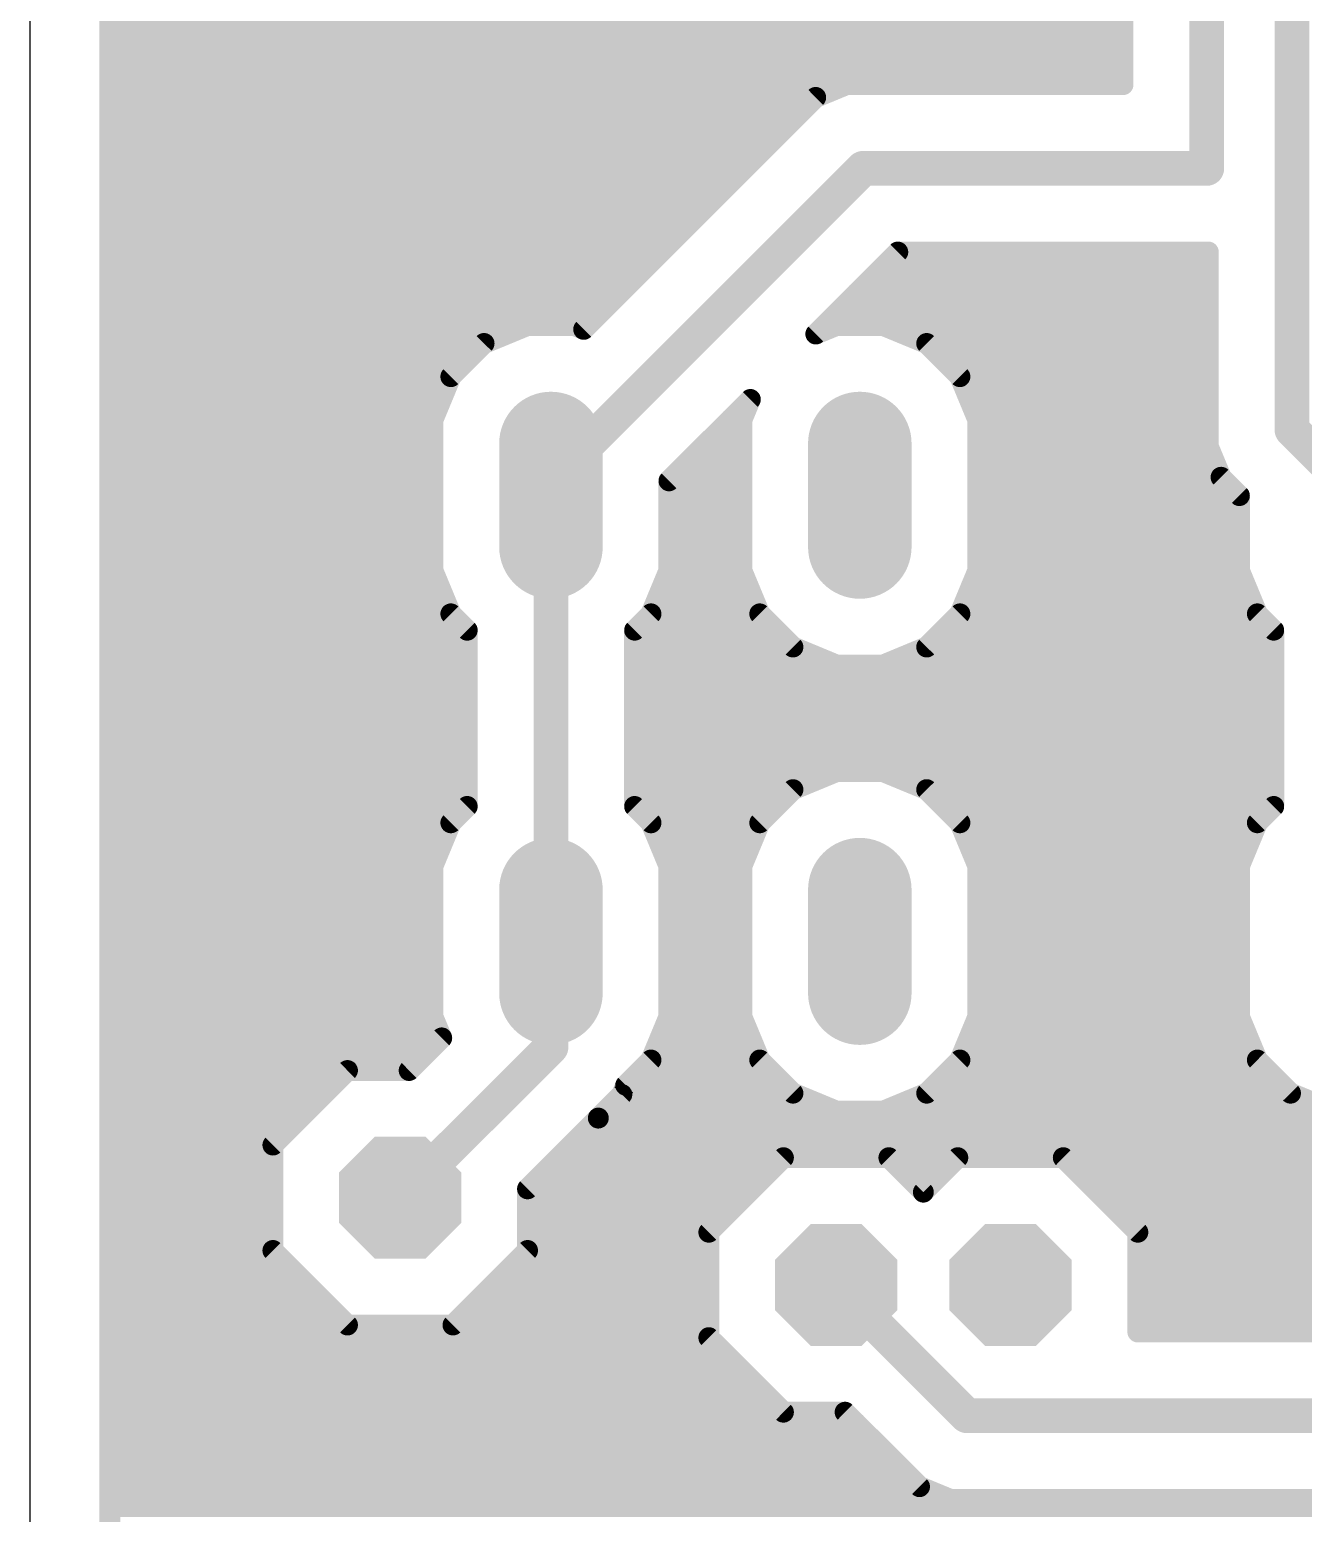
# Model space of a CAD drawing. Header units: millimetres. Extents: x 0 to 653, y 0 to 287.
# Drawn here: x 0 to 18.55, y 46.84 to 68.45 of the extents above; entities that cross this region are included whole.
import ezdxf

# ---------------------------------------------------------------- set-up
doc = ezdxf.new("R2010")
doc.units = ezdxf.units.MM
for name, color, linetype in [('16', 7, 'Continuous'), ('17', 7, 'Continuous'), ('20', 7, 'Continuous')]:
    doc.layers.add(name, color=color, linetype=linetype)

# ---------------------------------------------------------------- blocks, each defined once
blk = doc.blocks.new('OCTAGONP')
at = {"const_width": 0.5}
blk.add_lwpolyline([(-0.25, -0.1036), (-0.25, 0.1036), (-0.1036, 0.25), (0.1036, 0.25), (0.25, 0.1036), (0.25, -0.1036), (0.1036, -0.25), (-0.1036, -0.25), (-0.25, -0.1036), (-0.25, 0.1036)], dxfattribs=at)
blk = doc.blocks.new('LONGP100')
at = {"const_width": 1}
blk.add_lwpolyline([(-0.5, 0), (0.5, 0)], dxfattribs=at)
at = {"const_width": 0.5}
for points in [[(-0.5, 0.25, 1), (-0.5, -0.25)], [(0.5, -0.25, 1), (0.5, 0.25)]]:
    blk.add_lwpolyline(points, format="xyb", dxfattribs=at)

msp = doc.modelspace()

# ---------------------------------------------------------------- linework, layer by layer
at = {"layer": '16'}
for points, const_width in [([(1.168, 36.195), (1.168, 90.335)], 0.305), ([(15.926, 86.323), (15.926, 67.652)], 0.305), ([(17.145, 66.433), (17.145, 86.081)], 0.508), ([(18.387, 85.035), (18.387, 62.623)], 0.508), ([(1.168, 68.58), (15.926, 68.58)], 0.305), ([(1.168, 68.275), (15.926, 68.275)], 0.305), ([(1.168, 67.97), (15.926, 67.97)], 0.305), ([(1.168, 67.666), (15.926, 67.666)], 0.305), ([(11.898, 67.652), (11.449, 67.466)], 0.305), ([(15.926, 67.652), (11.898, 67.652)], 0.305), ([(1.168, 67.361), (11.344, 67.361)], 0.305), ([(11.449, 67.466), (8.07, 64.087)], 0.305), ([(1.168, 67.056), (11.039, 67.056)], 0.305), ([(1.168, 66.751), (10.735, 66.751)], 0.305), ([(1.168, 66.446), (10.43, 66.446)], 0.305), ([(7.593, 61.885), (12.14, 66.433)], 0.508), ([(12.14, 66.433), (17.145, 66.433)], 0.508), ([(1.168, 66.142), (10.125, 66.142)], 0.305), ([(1.168, 65.837), (9.82, 65.837)], 0.305), ([(1.168, 65.532), (9.515, 65.532)], 0.305), ([(1.168, 65.227), (9.21, 65.227)], 0.305), ([(11.451, 64.019), (12.645, 65.213)], 0.305), ([(12.645, 65.213), (17.168, 65.213)], 0.305), ([(17.168, 65.213), (17.168, 62.38)], 0.305), ([(1.168, 64.922), (8.906, 64.922)], 0.305), ([(12.354, 64.922), (17.168, 64.922)], 0.305), ([(1.168, 64.618), (8.601, 64.618)], 0.305), ([(12.049, 64.618), (17.168, 64.618)], 0.305), ([(1.168, 64.313), (8.296, 64.313)], 0.305), ([(11.745, 64.313), (17.168, 64.313)], 0.305), ([(7.25, 64.143), (6.619, 63.882)], 0.305), ([(7.934, 64.143), (7.25, 64.143)], 0.305), ([(8.07, 64.087), (7.934, 64.143)], 0.305), ([(11.751, 64.143), (11.451, 64.019)], 0.305), ([(12.434, 64.143), (11.751, 64.143)], 0.305), ([(13.066, 63.882), (12.434, 64.143)], 0.305), ([(1.168, 64.008), (6.924, 64.008)], 0.305), ([(6.619, 63.882), (6.135, 63.398)], 0.305), ([(12.761, 64.008), (17.168, 64.008)], 0.305), ([(13.55, 63.398), (13.066, 63.882)], 0.305), ([(1.168, 63.703), (6.44, 63.703)], 0.305), ([(13.245, 63.703), (17.168, 63.703)], 0.305), ([(1.168, 63.398), (6.136, 63.398)], 0.305), ([(6.135, 63.398), (5.873, 62.766)], 0.305), ([(13.549, 63.398), (17.168, 63.398)], 0.305), ([(13.812, 62.766), (13.55, 63.398)], 0.305), ([(1.168, 63.094), (6.009, 63.094)], 0.305), ([(9.312, 61.88), (10.498, 63.066)], 0.305), ([(10.498, 63.066), (10.373, 62.766)], 0.305), ([(13.676, 63.094), (17.168, 63.094)], 0.305), ([(1.168, 62.789), (5.883, 62.789)], 0.305), ([(5.873, 62.766), (5.873, 60.574)], 0.305), ([(10.22, 62.789), (10.383, 62.789)], 0.305), ([(10.373, 62.766), (10.373, 60.574)], 0.305), ([(13.802, 62.789), (17.168, 62.789)], 0.305), ([(13.812, 60.574), (13.812, 62.766)], 0.305), ([(18.387, 62.623), (19.34, 61.67)], 0.508), ([(1.168, 62.484), (5.873, 62.484)], 0.305), ([(9.916, 62.484), (10.373, 62.484)], 0.305), ([(13.812, 62.484), (17.168, 62.484)], 0.305), ([(17.168, 62.38), (17.354, 61.932)], 0.305), ([(1.168, 62.179), (5.873, 62.179)], 0.305), ([(9.611, 62.179), (10.373, 62.179)], 0.305), ([(13.812, 62.179), (17.252, 62.179)], 0.305), ([(7.593, 61.67), (7.593, 61.885)], 0.508), ([(17.354, 61.932), (17.621, 61.665)], 0.305), ([(1.168, 61.874), (5.873, 61.874)], 0.305), ([(7.593, 55.17), (7.593, 61.67)], 0.508), ([(9.312, 60.574), (9.312, 61.88)], 0.305), ([(9.312, 61.874), (10.373, 61.874)], 0.305), ([(13.812, 61.874), (17.411, 61.874)], 0.305), ([(1.168, 61.57), (5.873, 61.57)], 0.305), ([(9.312, 61.57), (10.373, 61.57)], 0.305), ([(13.812, 61.57), (17.621, 61.57)], 0.305), ([(17.621, 61.665), (17.621, 60.574)], 0.305), ([(1.168, 61.265), (5.873, 61.265)], 0.305), ([(9.312, 61.265), (10.373, 61.265)], 0.305), ([(13.812, 61.265), (17.621, 61.265)], 0.305), ([(1.168, 60.96), (5.873, 60.96)], 0.305), ([(9.312, 60.96), (10.373, 60.96)], 0.305), ([(13.812, 60.96), (17.621, 60.96)], 0.305), ([(1.168, 60.655), (5.873, 60.655)], 0.305), ([(9.312, 60.655), (10.373, 60.655)], 0.305), ([(13.812, 60.655), (17.621, 60.655)], 0.305), ([(5.873, 60.574), (6.135, 59.942)], 0.305), ([(9.05, 59.942), (9.312, 60.574)], 0.305), ([(10.373, 60.574), (10.635, 59.942)], 0.305), ([(13.55, 59.942), (13.812, 60.574)], 0.305), ([(17.621, 60.574), (17.883, 59.942)], 0.305), ([(1.168, 60.35), (5.966, 60.35)], 0.305), ([(9.219, 60.35), (10.466, 60.35)], 0.305), ([(13.719, 60.35), (17.713, 60.35)], 0.305), ([(1.168, 60.046), (6.092, 60.046)], 0.305), ([(6.135, 59.942), (6.373, 59.704)], 0.305), ([(8.812, 59.704), (9.05, 59.942)], 0.305), ([(9.093, 60.046), (10.592, 60.046)], 0.305), ([(10.635, 59.942), (11.119, 59.459)], 0.305), ([(13.066, 59.459), (13.55, 59.942)], 0.305), ([(13.593, 60.046), (17.84, 60.046)], 0.305), ([(17.883, 59.942), (18.121, 59.704)], 0.305), ([(1.168, 59.741), (6.336, 59.741)], 0.305), ([(8.849, 59.741), (10.836, 59.741)], 0.305), ([(13.349, 59.741), (18.084, 59.741)], 0.305), ([(6.373, 59.704), (6.373, 57.136)], 0.305), ([(8.812, 57.136), (8.812, 59.704)], 0.305), ([(18.121, 59.704), (18.121, 57.136)], 0.305), ([(1.168, 59.436), (6.373, 59.436)], 0.305), ([(8.812, 59.436), (11.173, 59.436)], 0.305), ([(11.119, 59.459), (11.751, 59.197)], 0.305), ([(12.434, 59.197), (13.066, 59.459)], 0.305), ([(13.012, 59.436), (18.121, 59.436)], 0.305), ([(1.168, 59.131), (6.373, 59.131)], 0.305), ([(8.812, 59.131), (18.121, 59.131)], 0.305), ([(11.751, 59.197), (12.434, 59.197)], 0.305), ([(1.168, 58.826), (6.373, 58.826)], 0.305), ([(8.812, 58.826), (18.121, 58.826)], 0.305), ([(1.168, 58.522), (6.373, 58.522)], 0.305), ([(8.812, 58.522), (18.121, 58.522)], 0.305), ([(1.168, 58.217), (6.373, 58.217)], 0.305), ([(8.812, 58.217), (18.121, 58.217)], 0.305), ([(1.168, 57.912), (6.373, 57.912)], 0.305), ([(8.812, 57.912), (18.121, 57.912)], 0.305), ([(1.168, 57.607), (6.373, 57.607)], 0.305), ([(8.812, 57.607), (11.664, 57.607)], 0.305), ([(11.751, 57.643), (11.119, 57.382)], 0.305), ([(12.434, 57.643), (11.751, 57.643)], 0.305), ([(13.066, 57.382), (12.434, 57.643)], 0.305), ([(12.521, 57.607), (18.121, 57.607)], 0.305), ([(11.119, 57.382), (10.635, 56.898)], 0.305), ([(13.55, 56.898), (13.066, 57.382)], 0.305), ([(1.168, 57.302), (6.373, 57.302)], 0.305), ([(6.373, 57.136), (6.135, 56.898)], 0.305), ([(8.812, 57.302), (11.04, 57.302)], 0.305), ([(9.05, 56.898), (8.812, 57.136)], 0.305), ([(13.145, 57.302), (18.121, 57.302)], 0.305), ([(18.121, 57.136), (17.883, 56.898)], 0.305), ([(1.168, 56.998), (6.235, 56.998)], 0.305), ([(8.95, 56.998), (10.735, 56.998)], 0.305), ([(13.45, 56.998), (17.982, 56.998)], 0.305), ([(6.135, 56.898), (5.873, 56.266)], 0.305), ([(9.312, 56.266), (9.05, 56.898)], 0.305), ([(10.635, 56.898), (10.373, 56.266)], 0.305), ([(13.812, 56.266), (13.55, 56.898)], 0.305), ([(17.883, 56.898), (17.621, 56.266)], 0.305), ([(1.168, 56.693), (6.05, 56.693)], 0.305), ([(9.135, 56.693), (10.55, 56.693)], 0.305), ([(13.635, 56.693), (17.798, 56.693)], 0.305), ([(1.168, 56.388), (5.924, 56.388)], 0.305), ([(5.873, 56.266), (5.873, 54.074)], 0.305), ([(9.261, 56.388), (10.424, 56.388)], 0.305), ([(9.312, 54.074), (9.312, 56.266)], 0.305), ([(10.373, 56.266), (10.373, 54.074)], 0.305), ([(13.761, 56.388), (17.671, 56.388)], 0.305), ([(13.812, 54.074), (13.812, 56.266)], 0.305), ([(17.621, 56.266), (17.621, 54.074)], 0.305), ([(1.168, 56.083), (5.873, 56.083)], 0.305), ([(9.312, 56.083), (10.373, 56.083)], 0.305), ([(13.812, 56.083), (17.621, 56.083)], 0.305), ([(1.168, 55.778), (5.873, 55.778)], 0.305), ([(9.312, 55.778), (10.373, 55.778)], 0.305), ([(13.812, 55.778), (17.621, 55.778)], 0.305), ([(1.168, 55.474), (5.873, 55.474)], 0.305), ([(9.312, 55.474), (10.373, 55.474)], 0.305), ([(13.812, 55.474), (17.621, 55.474)], 0.305), ([(7.593, 53.63), (7.593, 55.17)], 0.508), ([(1.168, 55.169), (5.873, 55.169)], 0.305), ([(9.312, 55.169), (10.373, 55.169)], 0.305), ([(13.812, 55.169), (17.621, 55.169)], 0.305), ([(1.168, 54.864), (5.873, 54.864)], 0.305), ([(9.312, 54.864), (10.373, 54.864)], 0.305), ([(13.812, 54.864), (17.621, 54.864)], 0.305), ([(1.168, 54.559), (5.873, 54.559)], 0.305), ([(9.312, 54.559), (10.373, 54.559)], 0.305), ([(13.812, 54.559), (17.621, 54.559)], 0.305), ([(1.168, 54.254), (5.873, 54.254)], 0.305), ([(9.312, 54.254), (10.373, 54.254)], 0.305), ([(13.812, 54.254), (17.621, 54.254)], 0.305), ([(1.168, 53.95), (5.925, 53.95)], 0.305), ([(5.873, 54.074), (6.002, 53.764)], 0.305), ([(9.05, 53.442), (9.312, 54.074)], 0.305), ([(9.26, 53.95), (10.425, 53.95)], 0.305), ([(10.373, 54.074), (10.635, 53.442)], 0.305), ([(13.55, 53.442), (13.812, 54.074)], 0.305), ([(13.76, 53.95), (17.672, 53.95)], 0.305), ([(17.621, 54.074), (17.883, 53.442)], 0.305), ([(5.397, 51.435), (7.593, 53.63)], 0.508), ([(6.002, 53.764), (5.527, 53.289)], 0.305), ([(1.168, 53.645), (5.883, 53.645)], 0.305), ([(9.134, 53.645), (10.551, 53.645)], 0.305), ([(13.634, 53.645), (17.799, 53.645)], 0.305), ([(1.168, 53.34), (5.578, 53.34)], 0.305), ([(4.63, 53.289), (3.543, 52.203)], 0.305), ([(5.527, 53.289), (4.63, 53.289)], 0.305), ([(8.682, 53.074), (9.05, 53.442)], 0.305), ([(8.948, 53.34), (10.737, 53.34)], 0.305), ([(10.635, 53.442), (11.119, 52.959)], 0.305), ([(13.066, 52.959), (13.55, 53.442)], 0.305), ([(13.448, 53.34), (17.985, 53.34)], 0.305), ([(17.883, 53.442), (18.366, 52.959)], 0.305), ([(1.168, 53.035), (4.375, 53.035)], 0.305), ([(8.626, 52.939), (8.682, 53.074)], 0.305), ([(8.666, 53.035), (11.042, 53.035)], 0.305), ([(13.143, 53.035), (18.29, 53.035)], 0.305), ([(8.283, 52.596), (8.626, 52.939)], 0.305), ([(11.119, 52.959), (11.751, 52.697)], 0.305), ([(12.434, 52.697), (13.066, 52.959)], 0.305), ([(18.366, 52.959), (18.998, 52.697)], 0.305), ([(1.168, 52.73), (4.071, 52.73)], 0.305), ([(7.252, 51.565), (8.283, 52.596)], 0.305), ([(8.417, 52.73), (11.669, 52.73)], 0.305), ([(11.751, 52.697), (12.434, 52.697)], 0.305), ([(12.516, 52.73), (18.917, 52.73)], 0.305), ([(1.168, 52.426), (3.766, 52.426)], 0.305), ([(8.112, 52.426), (24.984, 52.426)], 0.305), ([(3.543, 52.203), (3.543, 50.667)], 0.305), ([(1.168, 52.121), (3.543, 52.121)], 0.305), ([(7.808, 52.121), (24.679, 52.121)], 0.305), ([(10.979, 52.019), (9.893, 50.933)], 0.305), ([(12.515, 52.019), (10.979, 52.019)], 0.305), ([(13.018, 51.517), (12.515, 52.019)], 0.305), ([(13.52, 52.019), (13.018, 51.517)], 0.305), ([(15.056, 52.019), (13.52, 52.019)], 0.305), ([(16.142, 50.933), (15.056, 52.019)], 0.305), ([(1.168, 51.816), (3.543, 51.816)], 0.305), ([(7.503, 51.816), (10.776, 51.816)], 0.305), ([(12.719, 51.816), (13.316, 51.816)], 0.305), ([(15.259, 51.816), (24.374, 51.816)], 0.305), ([(1.168, 51.511), (3.543, 51.511)], 0.305), ([(7.252, 50.667), (7.252, 51.565)], 0.305), ([(7.252, 51.511), (10.472, 51.511)], 0.305), ([(15.563, 51.511), (24.07, 51.511)], 0.305), ([(1.168, 51.206), (3.543, 51.206)], 0.305), ([(7.252, 51.206), (10.167, 51.206)], 0.305), ([(15.868, 51.206), (23.765, 51.206)], 0.305), ([(1.168, 50.902), (3.543, 50.902)], 0.305), ([(7.252, 50.902), (9.893, 50.902)], 0.305), ([(9.893, 50.933), (9.893, 49.397)], 0.305), ([(16.142, 49.479), (16.142, 50.933)], 0.305), ([(16.142, 50.902), (23.46, 50.902)], 0.305), ([(3.543, 50.667), (4.63, 49.581)], 0.305), ([(6.165, 49.581), (7.252, 50.667)], 0.305), ([(1.168, 50.597), (3.614, 50.597)], 0.305), ([(7.181, 50.597), (9.893, 50.597)], 0.305), ([(16.142, 50.597), (23.155, 50.597)], 0.305), ([(1.168, 50.292), (3.918, 50.292)], 0.305), ([(6.877, 50.292), (9.893, 50.292)], 0.305), ([(11.748, 50.165), (13.652, 48.26)], 0.508), ([(16.142, 50.292), (22.85, 50.292)], 0.305), ([(1.168, 49.987), (4.223, 49.987)], 0.305), ([(6.572, 49.987), (9.893, 49.987)], 0.305), ([(16.142, 49.987), (22.546, 49.987)], 0.305), ([(1.168, 49.682), (4.528, 49.682)], 0.305), ([(4.63, 49.581), (6.165, 49.581)], 0.305), ([(6.267, 49.682), (9.893, 49.682)], 0.305), ([(16.142, 49.682), (22.241, 49.682)], 0.305), ([(1.168, 49.378), (9.913, 49.378)], 0.305), ([(9.893, 49.397), (10.979, 48.311)], 0.305), ([(22.038, 49.479), (16.142, 49.479)], 0.305), ([(1.168, 49.073), (10.217, 49.073)], 0.305), ([(1.168, 48.768), (10.522, 48.768)], 0.305), ([(1.168, 48.463), (10.827, 48.463)], 0.305), ([(10.979, 48.311), (11.877, 48.311)], 0.305), ([(11.877, 48.311), (12.962, 47.226)], 0.305), ([(13.652, 48.26), (22.543, 48.26)], 0.508), ([(1.168, 48.158), (12.03, 48.158)], 0.305), ([(1.168, 47.854), (12.335, 47.854)], 0.305), ([(1.168, 47.549), (12.639, 47.549)], 0.305), ([(1.168, 47.244), (12.944, 47.244)], 0.305), ([(12.962, 47.226), (13.41, 47.041)], 0.305), ([(13.41, 47.041), (22.785, 47.041)], 0.305), ([(1.168, 46.939), (167.958, 46.939)], 0.305)]:
    msp.add_lwpolyline(points, dxfattribs=dict(at, const_width=const_width))
for points, const_width in [([(1.168, 68.656, 1), (1.168, 68.504)], 0.152), ([(15.926, 68.504, 1), (15.926, 68.656)], 0.152), ([(1.168, 68.351, 1), (1.168, 68.199)], 0.152), ([(15.926, 68.199, 1), (15.926, 68.351)], 0.152), ([(1.168, 68.047, 1), (1.168, 67.894)], 0.152), ([(15.926, 67.894, 1), (15.926, 68.047)], 0.152), ([(1.168, 67.742, 1), (1.168, 67.589)], 0.152), ([(11.898, 67.728, 1), (11.898, 67.576)], 0.152), ([(11.927, 67.581, 1), (11.868, 67.722)], 0.152), ([(15.85, 67.652, 1), (16.002, 67.652)], 0.152), ([(15.926, 67.589, 1), (15.926, 67.742)], 0.152), ([(15.926, 67.576, 1), (15.926, 67.728)], 0.152), ([(1.168, 67.437, 1), (1.168, 67.285)], 0.152), ([(11.344, 67.285, 1), (11.344, 67.437)], 0.152), ([(11.42, 67.537, 1), (11.479, 67.396)], 0.152), ([(11.503, 67.412, 1), (11.396, 67.52)], 0.152), ([(1.168, 67.132, 1), (1.168, 66.98)], 0.152), ([(11.039, 66.98, 1), (11.039, 67.132)], 0.152), ([(1.168, 66.827, 1), (1.168, 66.675)], 0.152), ([(10.735, 66.675, 1), (10.735, 66.827)], 0.152), ([(1.168, 66.523, 1), (1.168, 66.37)], 0.152), ([(10.43, 66.37, 1), (10.43, 66.523)], 0.152), ([(12.14, 66.559, 1), (12.14, 66.305)], 0.254), ([(12.23, 66.343, 1), (12.05, 66.522)], 0.254), ([(17.145, 66.305, 1), (17.145, 66.559)], 0.254), ([(17.018, 66.433, 1), (17.272, 66.433)], 0.254), ([(1.168, 66.218, 1), (1.168, 66.065)], 0.152), ([(10.125, 66.065, 1), (10.125, 66.218)], 0.152), ([(1.168, 65.913, 1), (1.168, 65.761)], 0.152), ([(9.82, 65.761, 1), (9.82, 65.913)], 0.152), ([(1.168, 65.608, 1), (1.168, 65.456)], 0.152), ([(9.515, 65.456, 1), (9.515, 65.608)], 0.152), ([(1.168, 65.303, 1), (1.168, 65.151)], 0.152), ([(9.21, 65.151, 1), (9.21, 65.303)], 0.152), ([(12.645, 65.29, 1), (12.645, 65.137)], 0.152), ([(12.699, 65.159, 1), (12.591, 65.267)], 0.152), ([(17.244, 65.213, 1), (17.092, 65.213)], 0.152), ([(17.168, 65.137, 1), (17.168, 65.29)], 0.152), ([(1.168, 64.999, 1), (1.168, 64.846)], 0.152), ([(8.906, 64.846, 1), (8.906, 64.999)], 0.152), ([(12.354, 64.999, 1), (12.354, 64.846)], 0.152), ([(17.168, 64.846, 1), (17.168, 64.999)], 0.152), ([(1.168, 64.694, 1), (1.168, 64.541)], 0.152), ([(8.601, 64.541, 1), (8.601, 64.694)], 0.152), ([(12.049, 64.694, 1), (12.049, 64.541)], 0.152), ([(17.168, 64.541, 1), (17.168, 64.694)], 0.152), ([(1.168, 64.389, 1), (1.168, 64.237)], 0.152), ([(8.296, 64.237, 1), (8.296, 64.389)], 0.152), ([(11.745, 64.389, 1), (11.745, 64.237)], 0.152), ([(17.168, 64.237, 1), (17.168, 64.389)], 0.152), ([(7.25, 64.219, 1), (7.25, 64.067)], 0.152), ([(7.28, 64.073, 1), (7.221, 64.214)], 0.152), ([(7.964, 64.214, 1), (7.905, 64.073)], 0.152), ([(7.934, 64.067, 1), (7.934, 64.219)], 0.152), ([(8.016, 64.141, 1), (8.124, 64.033)], 0.152), ([(8.041, 64.017, 1), (8.099, 64.157)], 0.152), ([(11.751, 64.219, 1), (11.751, 64.067)], 0.152), ([(11.78, 64.073, 1), (11.721, 64.214)], 0.152), ([(12.464, 64.214, 1), (12.405, 64.073)], 0.152), ([(12.434, 64.067, 1), (12.434, 64.219)], 0.152), ([(1.168, 64.084, 1), (1.168, 63.932)], 0.152), ([(6.59, 63.952, 1), (6.648, 63.811)], 0.152), ([(6.673, 63.828, 1), (6.565, 63.935)], 0.152), ([(6.924, 63.932, 1), (6.924, 64.084)], 0.152), ([(11.422, 64.089, 1), (11.48, 63.949)], 0.152), ([(11.397, 64.073, 1), (11.505, 63.965)], 0.152), ([(12.761, 64.084, 1), (12.761, 63.932)], 0.152), ([(13.12, 63.935, 1), (13.012, 63.828)], 0.152), ([(13.037, 63.811, 1), (13.095, 63.952)], 0.152), ([(17.168, 63.932, 1), (17.168, 64.084)], 0.152), ([(1.168, 63.779, 1), (1.168, 63.627)], 0.152), ([(6.44, 63.627, 1), (6.44, 63.779)], 0.152), ([(13.245, 63.779, 1), (13.245, 63.627)], 0.152), ([(17.168, 63.627, 1), (17.168, 63.779)], 0.152), ([(1.168, 63.475, 1), (1.168, 63.322)], 0.152), ([(6.205, 63.369, 1), (6.065, 63.427)], 0.152), ([(6.136, 63.322, 1), (6.136, 63.475)], 0.152), ([(13.549, 63.475, 1), (13.549, 63.322)], 0.152), ([(13.62, 63.427, 1), (13.48, 63.369)], 0.152), ([(17.168, 63.322, 1), (17.168, 63.475)], 0.152), ([(6.081, 63.452, 1), (6.189, 63.344)], 0.152), ([(13.496, 63.344, 1), (13.604, 63.452)], 0.152), ([(1.168, 63.17, 1), (1.168, 63.017)], 0.152), ([(6.009, 63.017, 1), (6.009, 63.17)], 0.152), ([(10.568, 63.037, 1), (10.427, 63.095)], 0.152), ([(10.551, 63.012, 1), (10.444, 63.12)], 0.152), ([(13.676, 63.17, 1), (13.676, 63.017)], 0.152), ([(17.168, 63.017, 1), (17.168, 63.17)], 0.152), ([(1.168, 62.865, 1), (1.168, 62.713)], 0.152), ([(5.949, 62.766, 1), (5.797, 62.766)], 0.152), ([(5.883, 62.713, 1), (5.883, 62.865)], 0.152), ([(10.22, 62.865, 1), (10.22, 62.713)], 0.152), ([(10.45, 62.766, 1), (10.297, 62.766)], 0.152), ([(10.383, 62.713, 1), (10.383, 62.865)], 0.152), ([(13.802, 62.865, 1), (13.802, 62.713)], 0.152), ([(13.888, 62.766, 1), (13.736, 62.766)], 0.152), ([(17.168, 62.713, 1), (17.168, 62.865)], 0.152), ([(5.803, 62.795, 1), (5.944, 62.737)], 0.152), ([(10.303, 62.795, 1), (10.444, 62.737)], 0.152), ([(13.741, 62.737, 1), (13.882, 62.795)], 0.152), ([(18.477, 62.712, 1), (18.298, 62.533)], 0.254), ([(18.261, 62.623, 1), (18.515, 62.623)], 0.254), ([(1.168, 62.56, 1), (1.168, 62.408)], 0.152), ([(5.873, 62.408, 1), (5.873, 62.56)], 0.152), ([(9.916, 62.56, 1), (9.916, 62.408)], 0.152), ([(10.373, 62.408, 1), (10.373, 62.56)], 0.152), ([(13.812, 62.56, 1), (13.812, 62.408)], 0.152), ([(17.239, 62.409, 1), (17.098, 62.351)], 0.152), ([(17.168, 62.408, 1), (17.168, 62.56)], 0.152), ([(1.168, 62.255, 1), (1.168, 62.103)], 0.152), ([(5.873, 62.103, 1), (5.873, 62.255)], 0.152), ([(9.611, 62.255, 1), (9.611, 62.103)], 0.152), ([(10.373, 62.103, 1), (10.373, 62.255)], 0.152), ([(13.812, 62.255, 1), (13.812, 62.103)], 0.152), ([(17.092, 62.38, 1), (17.244, 62.38)], 0.152), ([(17.252, 62.103, 1), (17.252, 62.255)], 0.152), ([(7.72, 61.885, 1), (7.465, 61.885)], 0.254), ([(7.503, 61.975, 1), (7.682, 61.795)], 0.254), ([(17.408, 61.986, 1), (17.3, 61.878)], 0.152), ([(17.284, 61.903, 1), (17.424, 61.961)], 0.152), ([(1.168, 61.951, 1), (1.168, 61.798)], 0.152), ([(5.873, 61.798, 1), (5.873, 61.951)], 0.152), ([(7.72, 61.67, 1), (7.465, 61.67)], 0.254), ([(9.388, 61.88, 1), (9.236, 61.88)], 0.152), ([(9.312, 61.951, 1), (9.312, 61.798)], 0.152), ([(9.258, 61.934, 1), (9.366, 61.826)], 0.152), ([(10.373, 61.798, 1), (10.373, 61.951)], 0.152), ([(13.812, 61.951, 1), (13.812, 61.798)], 0.152), ([(17.411, 61.798, 1), (17.411, 61.951)], 0.152), ([(1.168, 61.646, 1), (1.168, 61.493)], 0.152), ([(5.873, 61.493, 1), (5.873, 61.646)], 0.152), ([(7.465, 61.67, 1), (7.72, 61.67)], 0.254), ([(9.312, 61.646, 1), (9.312, 61.493)], 0.152), ([(10.373, 61.493, 1), (10.373, 61.646)], 0.152), ([(13.812, 61.646, 1), (13.812, 61.493)], 0.152), ([(17.697, 61.665, 1), (17.545, 61.665)], 0.152), ([(17.567, 61.611, 1), (17.675, 61.719)], 0.152), ([(17.621, 61.493, 1), (17.621, 61.646)], 0.152), ([(1.168, 61.341, 1), (1.168, 61.189)], 0.152), ([(5.873, 61.189, 1), (5.873, 61.341)], 0.152), ([(9.312, 61.341, 1), (9.312, 61.189)], 0.152), ([(10.373, 61.189, 1), (10.373, 61.341)], 0.152), ([(13.812, 61.341, 1), (13.812, 61.189)], 0.152), ([(17.621, 61.189, 1), (17.621, 61.341)], 0.152), ([(1.168, 61.036, 1), (1.168, 60.884)], 0.152), ([(5.873, 60.884, 1), (5.873, 61.036)], 0.152), ([(9.312, 61.036, 1), (9.312, 60.884)], 0.152), ([(10.373, 60.884, 1), (10.373, 61.036)], 0.152), ([(13.812, 61.036, 1), (13.812, 60.884)], 0.152), ([(17.621, 60.884, 1), (17.621, 61.036)], 0.152), ([(1.168, 60.731, 1), (1.168, 60.579)], 0.152), ([(5.873, 60.579, 1), (5.873, 60.731)], 0.152), ([(9.312, 60.731, 1), (9.312, 60.579)], 0.152), ([(10.373, 60.579, 1), (10.373, 60.731)], 0.152), ([(13.812, 60.731, 1), (13.812, 60.579)], 0.152), ([(17.621, 60.579, 1), (17.621, 60.731)], 0.152), ([(5.944, 60.603, 1), (5.803, 60.545)], 0.152), ([(5.797, 60.574, 1), (5.949, 60.574)], 0.152), ([(9.236, 60.574, 1), (9.388, 60.574)], 0.152), ([(9.382, 60.545, 1), (9.241, 60.603)], 0.152), ([(10.444, 60.603, 1), (10.303, 60.545)], 0.152), ([(10.297, 60.574, 1), (10.45, 60.574)], 0.152), ([(13.736, 60.574, 1), (13.888, 60.574)], 0.152), ([(13.882, 60.545, 1), (13.741, 60.603)], 0.152), ([(17.691, 60.603, 1), (17.55, 60.545)], 0.152), ([(17.545, 60.574, 1), (17.697, 60.574)], 0.152), ([(1.168, 60.427, 1), (1.168, 60.274)], 0.152), ([(5.966, 60.274, 1), (5.966, 60.427)], 0.152), ([(9.219, 60.427, 1), (9.219, 60.274)], 0.152), ([(10.466, 60.274, 1), (10.466, 60.427)], 0.152), ([(13.719, 60.427, 1), (13.719, 60.274)], 0.152), ([(17.713, 60.274, 1), (17.713, 60.427)], 0.152), ([(1.168, 60.122, 1), (1.168, 59.969)], 0.152), ([(6.189, 59.996, 1), (6.081, 59.888)], 0.152), ([(6.092, 59.969, 1), (6.092, 60.122)], 0.152), ([(9.104, 59.888, 1), (8.996, 59.996)], 0.152), ([(9.093, 60.122, 1), (9.093, 59.969)], 0.152), ([(10.689, 59.996, 1), (10.581, 59.888)], 0.152), ([(10.592, 59.969, 1), (10.592, 60.122)], 0.152), ([(13.604, 59.888, 1), (13.496, 59.996)], 0.152), ([(13.593, 60.122, 1), (13.593, 59.969)], 0.152), ([(17.936, 59.996, 1), (17.829, 59.888)], 0.152), ([(17.84, 59.969, 1), (17.84, 60.122)], 0.152), ([(1.168, 59.817, 1), (1.168, 59.665)], 0.152), ([(6.065, 59.913, 1), (6.205, 59.971)], 0.152), ([(6.336, 59.665, 1), (6.336, 59.817)], 0.152), ([(8.849, 59.817, 1), (8.849, 59.665)], 0.152), ([(8.98, 59.971, 1), (9.12, 59.913)], 0.152), ([(10.565, 59.913, 1), (10.705, 59.971)], 0.152), ([(10.836, 59.665, 1), (10.836, 59.817)], 0.152), ([(13.349, 59.817, 1), (13.349, 59.665)], 0.152), ([(13.48, 59.971, 1), (13.62, 59.913)], 0.152), ([(17.812, 59.913, 1), (17.953, 59.971)], 0.152), ([(18.084, 59.665, 1), (18.084, 59.817)], 0.152), ([(6.449, 59.704, 1), (6.297, 59.704)], 0.152), ([(6.319, 59.65, 1), (6.427, 59.758)], 0.152), ([(8.888, 59.704, 1), (8.736, 59.704)], 0.152), ([(8.758, 59.758, 1), (8.866, 59.65)], 0.152), ([(18.197, 59.704, 1), (18.045, 59.704)], 0.152), ([(18.067, 59.65, 1), (18.175, 59.758)], 0.152), ([(1.168, 59.512, 1), (1.168, 59.36)], 0.152), ([(6.373, 59.36, 1), (6.373, 59.512)], 0.152), ([(8.812, 59.512, 1), (8.812, 59.36)], 0.152), ([(11.148, 59.529, 1), (11.089, 59.388)], 0.152), ([(11.065, 59.405, 1), (11.172, 59.512)], 0.152), ([(11.173, 59.36, 1), (11.173, 59.512)], 0.152), ([(13.012, 59.512, 1), (13.012, 59.36)], 0.152), ([(13.012, 59.512, 1), (13.12, 59.405)], 0.152), ([(13.095, 59.388, 1), (13.037, 59.529)], 0.152), ([(18.121, 59.36, 1), (18.121, 59.512)], 0.152), ([(1.168, 59.207, 1), (1.168, 59.055)], 0.152), ([(6.373, 59.055, 1), (6.373, 59.207)], 0.152), ([(8.812, 59.207, 1), (8.812, 59.055)], 0.152), ([(11.751, 59.273, 1), (11.751, 59.121)], 0.152), ([(11.721, 59.126, 1), (11.78, 59.267)], 0.152), ([(12.405, 59.267, 1), (12.464, 59.126)], 0.152), ([(12.434, 59.121, 1), (12.434, 59.273)], 0.152), ([(18.121, 59.055, 1), (18.121, 59.207)], 0.152), ([(1.168, 58.903, 1), (1.168, 58.75)], 0.152), ([(6.373, 58.75, 1), (6.373, 58.903)], 0.152), ([(8.812, 58.903, 1), (8.812, 58.75)], 0.152), ([(18.121, 58.75, 1), (18.121, 58.903)], 0.152), ([(1.168, 58.598, 1), (1.168, 58.445)], 0.152), ([(6.373, 58.445, 1), (6.373, 58.598)], 0.152), ([(8.812, 58.598, 1), (8.812, 58.445)], 0.152), ([(18.121, 58.445, 1), (18.121, 58.598)], 0.152), ([(1.168, 58.293, 1), (1.168, 58.141)], 0.152), ([(6.373, 58.141, 1), (6.373, 58.293)], 0.152), ([(8.812, 58.293, 1), (8.812, 58.141)], 0.152), ([(18.121, 58.141, 1), (18.121, 58.293)], 0.152), ([(1.168, 57.988, 1), (1.168, 57.836)], 0.152), ([(6.373, 57.836, 1), (6.373, 57.988)], 0.152), ([(8.812, 57.988, 1), (8.812, 57.836)], 0.152), ([(18.121, 57.836, 1), (18.121, 57.988)], 0.152), ([(1.168, 57.683, 1), (1.168, 57.531)], 0.152), ([(6.373, 57.531, 1), (6.373, 57.683)], 0.152), ([(8.812, 57.683, 1), (8.812, 57.531)], 0.152), ([(11.664, 57.531, 1), (11.664, 57.683)], 0.152), ([(11.751, 57.719, 1), (11.751, 57.567)], 0.152), ([(11.78, 57.573, 1), (11.721, 57.714)], 0.152), ([(12.464, 57.714, 1), (12.405, 57.573)], 0.152), ([(12.434, 57.567, 1), (12.434, 57.719)], 0.152), ([(12.521, 57.683, 1), (12.521, 57.531)], 0.152), ([(18.121, 57.531, 1), (18.121, 57.683)], 0.152), ([(11.089, 57.452, 1), (11.148, 57.311)], 0.152), ([(11.172, 57.328, 1), (11.065, 57.435)], 0.152), ([(13.12, 57.435, 1), (13.012, 57.328)], 0.152), ([(13.037, 57.311, 1), (13.095, 57.452)], 0.152), ([(1.168, 57.379, 1), (1.168, 57.226)], 0.152), ([(6.427, 57.082, 1), (6.319, 57.19)], 0.152), ([(6.373, 57.226, 1), (6.373, 57.379)], 0.152), ([(8.812, 57.379, 1), (8.812, 57.226)], 0.152), ([(8.866, 57.19, 1), (8.758, 57.082)], 0.152), ([(11.04, 57.226, 1), (11.04, 57.379)], 0.152), ([(13.145, 57.379, 1), (13.145, 57.226)], 0.152), ([(18.175, 57.082, 1), (18.067, 57.19)], 0.152), ([(18.121, 57.226, 1), (18.121, 57.379)], 0.152), ([(1.168, 57.074, 1), (1.168, 56.921)], 0.152), ([(6.235, 56.921, 1), (6.235, 57.074)], 0.152), ([(6.297, 57.136, 1), (6.449, 57.136)], 0.152), ([(8.736, 57.136, 1), (8.888, 57.136)], 0.152), ([(8.95, 57.074, 1), (8.95, 56.921)], 0.152), ([(10.735, 56.921, 1), (10.735, 57.074)], 0.152), ([(13.45, 57.074, 1), (13.45, 56.921)], 0.152), ([(17.982, 56.921, 1), (17.982, 57.074)], 0.152), ([(18.045, 57.136, 1), (18.197, 57.136)], 0.152), ([(6.081, 56.952, 1), (6.189, 56.844)], 0.152), ([(6.205, 56.869, 1), (6.065, 56.927)], 0.152), ([(9.12, 56.927, 1), (8.98, 56.869)], 0.152), ([(8.996, 56.844, 1), (9.104, 56.952)], 0.152), ([(10.581, 56.952, 1), (10.689, 56.844)], 0.152), ([(10.705, 56.869, 1), (10.565, 56.927)], 0.152), ([(13.62, 56.927, 1), (13.48, 56.869)], 0.152), ([(13.496, 56.844, 1), (13.604, 56.952)], 0.152), ([(17.829, 56.952, 1), (17.936, 56.844)], 0.152), ([(17.953, 56.869, 1), (17.812, 56.927)], 0.152), ([(1.168, 56.769, 1), (1.168, 56.617)], 0.152), ([(6.05, 56.617, 1), (6.05, 56.769)], 0.152), ([(9.135, 56.769, 1), (9.135, 56.617)], 0.152), ([(10.55, 56.617, 1), (10.55, 56.769)], 0.152), ([(13.635, 56.769, 1), (13.635, 56.617)], 0.152), ([(17.798, 56.617, 1), (17.798, 56.769)], 0.152), ([(1.168, 56.464, 1), (1.168, 56.312)], 0.152), ([(5.949, 56.266, 1), (5.797, 56.266)], 0.152), ([(5.924, 56.312, 1), (5.924, 56.464)], 0.152), ([(9.261, 56.464, 1), (9.261, 56.312)], 0.152), ([(9.388, 56.266, 1), (9.236, 56.266)], 0.152), ([(10.45, 56.266, 1), (10.297, 56.266)], 0.152), ([(10.424, 56.312, 1), (10.424, 56.464)], 0.152), ([(13.761, 56.464, 1), (13.761, 56.312)], 0.152), ([(13.888, 56.266, 1), (13.736, 56.266)], 0.152), ([(17.697, 56.266, 1), (17.545, 56.266)], 0.152), ([(17.671, 56.312, 1), (17.671, 56.464)], 0.152), ([(1.168, 56.159, 1), (1.168, 56.007)], 0.152), ([(5.803, 56.295, 1), (5.944, 56.237)], 0.152), ([(5.873, 56.007, 1), (5.873, 56.159)], 0.152), ([(9.312, 56.159, 1), (9.312, 56.007)], 0.152), ([(9.241, 56.237, 1), (9.382, 56.295)], 0.152), ([(10.303, 56.295, 1), (10.444, 56.237)], 0.152), ([(10.373, 56.007, 1), (10.373, 56.159)], 0.152), ([(13.812, 56.159, 1), (13.812, 56.007)], 0.152), ([(13.741, 56.237, 1), (13.882, 56.295)], 0.152), ([(17.55, 56.295, 1), (17.691, 56.237)], 0.152), ([(17.621, 56.007, 1), (17.621, 56.159)], 0.152), ([(1.168, 55.855, 1), (1.168, 55.702)], 0.152), ([(5.873, 55.702, 1), (5.873, 55.855)], 0.152), ([(9.312, 55.855, 1), (9.312, 55.702)], 0.152), ([(10.373, 55.702, 1), (10.373, 55.855)], 0.152), ([(13.812, 55.855, 1), (13.812, 55.702)], 0.152), ([(17.621, 55.702, 1), (17.621, 55.855)], 0.152), ([(1.168, 55.55, 1), (1.168, 55.397)], 0.152), ([(5.873, 55.397, 1), (5.873, 55.55)], 0.152), ([(9.312, 55.55, 1), (9.312, 55.397)], 0.152), ([(10.373, 55.397, 1), (10.373, 55.55)], 0.152), ([(13.812, 55.55, 1), (13.812, 55.397)], 0.152), ([(17.621, 55.397, 1), (17.621, 55.55)], 0.152), ([(7.72, 55.17, 1), (7.465, 55.17)], 0.254), ([(1.168, 55.245, 1), (1.168, 55.093)], 0.152), ([(5.873, 55.093, 1), (5.873, 55.245)], 0.152), ([(7.465, 55.17, 1), (7.72, 55.17)], 0.254), ([(9.312, 55.245, 1), (9.312, 55.093)], 0.152), ([(10.373, 55.093, 1), (10.373, 55.245)], 0.152), ([(13.812, 55.245, 1), (13.812, 55.093)], 0.152), ([(17.621, 55.093, 1), (17.621, 55.245)], 0.152), ([(1.168, 54.94, 1), (1.168, 54.788)], 0.152), ([(5.873, 54.788, 1), (5.873, 54.94)], 0.152), ([(9.312, 54.94, 1), (9.312, 54.788)], 0.152), ([(10.373, 54.788, 1), (10.373, 54.94)], 0.152), ([(13.812, 54.94, 1), (13.812, 54.788)], 0.152), ([(17.621, 54.788, 1), (17.621, 54.94)], 0.152), ([(1.168, 54.635, 1), (1.168, 54.483)], 0.152), ([(5.873, 54.483, 1), (5.873, 54.635)], 0.152), ([(9.312, 54.635, 1), (9.312, 54.483)], 0.152), ([(10.373, 54.483, 1), (10.373, 54.635)], 0.152), ([(13.812, 54.635, 1), (13.812, 54.483)], 0.152), ([(17.621, 54.483, 1), (17.621, 54.635)], 0.152), ([(1.168, 54.331, 1), (1.168, 54.178)], 0.152), ([(5.873, 54.178, 1), (5.873, 54.331)], 0.152), ([(9.312, 54.331, 1), (9.312, 54.178)], 0.152), ([(10.373, 54.178, 1), (10.373, 54.331)], 0.152), ([(13.812, 54.331, 1), (13.812, 54.178)], 0.152), ([(17.621, 54.178, 1), (17.621, 54.331)], 0.152), ([(1.168, 54.026, 1), (1.168, 53.873)], 0.152), ([(5.944, 54.103, 1), (5.803, 54.045)], 0.152), ([(5.797, 54.074, 1), (5.949, 54.074)], 0.152), ([(5.925, 53.873, 1), (5.925, 54.026)], 0.152), ([(9.26, 54.026, 1), (9.26, 53.873)], 0.152), ([(9.236, 54.074, 1), (9.388, 54.074)], 0.152), ([(9.382, 54.045, 1), (9.241, 54.103)], 0.152), ([(10.444, 54.103, 1), (10.303, 54.045)], 0.152), ([(10.297, 54.074, 1), (10.45, 54.074)], 0.152), ([(10.425, 53.873, 1), (10.425, 54.026)], 0.152), ([(13.76, 54.026, 1), (13.76, 53.873)], 0.152), ([(13.736, 54.074, 1), (13.888, 54.074)], 0.152), ([(13.882, 54.045, 1), (13.741, 54.103)], 0.152), ([(17.691, 54.103, 1), (17.55, 54.045)], 0.152), ([(17.545, 54.074, 1), (17.697, 54.074)], 0.152), ([(17.672, 53.873, 1), (17.672, 54.026)], 0.152), ([(5.931, 53.734, 1), (6.072, 53.793)], 0.152), ([(6.056, 53.71, 1), (5.948, 53.818)], 0.152), ([(7.682, 53.54, 1), (7.503, 53.72)], 0.254), ([(1.168, 53.721, 1), (1.168, 53.569)], 0.152), ([(5.883, 53.569, 1), (5.883, 53.721)], 0.152), ([(7.465, 53.63, 1), (7.72, 53.63)], 0.254), ([(9.134, 53.721, 1), (9.134, 53.569)], 0.152), ([(10.551, 53.569, 1), (10.551, 53.721)], 0.152), ([(13.634, 53.721, 1), (13.634, 53.569)], 0.152), ([(17.799, 53.569, 1), (17.799, 53.721)], 0.152), ([(1.168, 53.416, 1), (1.168, 53.264)], 0.152), ([(4.63, 53.365, 1), (4.63, 53.213)], 0.152), ([(4.683, 53.235, 1), (4.576, 53.343)], 0.152), ([(5.474, 53.343, 1), (5.581, 53.235)], 0.152), ([(5.527, 53.213, 1), (5.527, 53.365)], 0.152), ([(5.578, 53.264, 1), (5.578, 53.416)], 0.152), ([(8.948, 53.416, 1), (8.948, 53.264)], 0.152), ([(8.98, 53.471, 1), (9.12, 53.413)], 0.152), ([(9.104, 53.388, 1), (8.996, 53.496)], 0.152), ([(10.689, 53.496, 1), (10.581, 53.388)], 0.152), ([(10.565, 53.413, 1), (10.705, 53.471)], 0.152), ([(10.737, 53.264, 1), (10.737, 53.416)], 0.152), ([(13.448, 53.416, 1), (13.448, 53.264)], 0.152), ([(13.48, 53.471, 1), (13.62, 53.413)], 0.152), ([(13.604, 53.388, 1), (13.496, 53.496)], 0.152), ([(17.936, 53.496, 1), (17.829, 53.388)], 0.152), ([(17.812, 53.413, 1), (17.953, 53.471)], 0.152), ([(17.985, 53.264, 1), (17.985, 53.416)], 0.152), ([(1.168, 53.111, 1), (1.168, 52.959)], 0.152), ([(4.375, 52.959, 1), (4.375, 53.111)], 0.152), ([(8.666, 53.111, 1), (8.666, 52.959)], 0.152), ([(8.628, 53.128, 1), (8.736, 53.02)], 0.152), ([(8.752, 53.045, 1), (8.611, 53.103)], 0.152), ([(11.042, 52.959, 1), (11.042, 53.111)], 0.152), ([(13.143, 53.111, 1), (13.143, 52.959)], 0.152), ([(18.29, 52.959, 1), (18.29, 53.111)], 0.152), ([(8.556, 52.968, 1), (8.697, 52.91)], 0.152), ([(8.68, 52.886, 1), (8.572, 52.993)], 0.152), ([(11.148, 53.029, 1), (11.089, 52.888)], 0.152), ([(11.065, 52.905, 1), (11.172, 53.012)], 0.152), ([(13.012, 53.012, 1), (13.12, 52.905)], 0.152), ([(13.095, 52.888, 1), (13.037, 53.029)], 0.152), ([(18.395, 53.029, 1), (18.337, 52.888)], 0.152), ([(18.312, 52.905, 1), (18.42, 53.012)], 0.152), ([(1.168, 52.807, 1), (1.168, 52.654)], 0.152), ([(4.071, 52.654, 1), (4.071, 52.807)], 0.152), ([(8.337, 52.542, 1), (8.229, 52.65)], 0.152), ([(8.417, 52.807, 1), (8.417, 52.654)], 0.152), ([(11.669, 52.654, 1), (11.669, 52.807)], 0.152), ([(11.751, 52.773, 1), (11.751, 52.621)], 0.152), ([(11.721, 52.626, 1), (11.78, 52.767)], 0.152), ([(12.405, 52.767, 1), (12.464, 52.626)], 0.152), ([(12.434, 52.621, 1), (12.434, 52.773)], 0.152), ([(12.516, 52.807, 1), (12.516, 52.654)], 0.152), ([(1.168, 52.502, 1), (1.168, 52.349)], 0.152), ([(3.766, 52.349, 1), (3.766, 52.502)], 0.152), ([(8.112, 52.502, 1), (8.112, 52.349)], 0.152), ([(8.229, 52.65, 1), (8.337, 52.542)], 0.152), ([(3.619, 52.203, 1), (3.467, 52.203)], 0.152), ([(3.489, 52.257, 1), (3.597, 52.149)], 0.152), ([(1.168, 52.197, 1), (1.168, 52.045)], 0.152), ([(3.543, 52.045, 1), (3.543, 52.197)], 0.152), ([(7.808, 52.197, 1), (7.808, 52.045)], 0.152), ([(10.979, 52.095, 1), (10.979, 51.943)], 0.152), ([(11.033, 51.965, 1), (10.926, 52.073)], 0.152), ([(12.569, 52.073, 1), (12.462, 51.965)], 0.152), ([(12.515, 51.943, 1), (12.515, 52.095)], 0.152), ([(13.52, 52.095, 1), (13.52, 51.943)], 0.152), ([(13.573, 51.965, 1), (13.466, 52.073)], 0.152), ([(15.109, 52.073, 1), (15.002, 51.965)], 0.152), ([(15.056, 51.943, 1), (15.056, 52.095)], 0.152), ([(1.168, 51.892, 1), (1.168, 51.74)], 0.152), ([(3.543, 51.74, 1), (3.543, 51.892)], 0.152), ([(7.503, 51.892, 1), (7.503, 51.74)], 0.152), ([(10.776, 51.74, 1), (10.776, 51.892)], 0.152), ([(12.719, 51.892, 1), (12.719, 51.74)], 0.152), ([(13.316, 51.74, 1), (13.316, 51.892)], 0.152), ([(15.259, 51.892, 1), (15.259, 51.74)], 0.152), ([(1.168, 51.587, 1), (1.168, 51.435)], 0.152), ([(3.543, 51.435, 1), (3.543, 51.587)], 0.152), ([(7.328, 51.565, 1), (7.176, 51.565)], 0.152), ([(7.198, 51.619, 1), (7.306, 51.511)], 0.152), ([(7.252, 51.587, 1), (7.252, 51.435)], 0.152), ([(10.472, 51.435, 1), (10.472, 51.587)], 0.152), ([(15.563, 51.587, 1), (15.563, 51.435)], 0.152), ([(5.308, 51.525, 1), (5.487, 51.345)], 0.254), ([(12.964, 51.571, 1), (13.071, 51.463)], 0.152), ([(12.964, 51.463, 1), (13.071, 51.571)], 0.152), ([(1.168, 51.283, 1), (1.168, 51.13)], 0.152), ([(3.543, 51.13, 1), (3.543, 51.283)], 0.152), ([(7.252, 51.283, 1), (7.252, 51.13)], 0.152), ([(10.167, 51.13, 1), (10.167, 51.283)], 0.152), ([(15.868, 51.283, 1), (15.868, 51.13)], 0.152), ([(1.168, 50.978, 1), (1.168, 50.825)], 0.152), ([(3.543, 50.825, 1), (3.543, 50.978)], 0.152), ([(7.252, 50.978, 1), (7.252, 50.825)], 0.152), ([(9.97, 50.933, 1), (9.817, 50.933)], 0.152), ([(9.839, 50.987, 1), (9.947, 50.879)], 0.152), ([(9.893, 50.825, 1), (9.893, 50.978)], 0.152), ([(16.218, 50.933, 1), (16.066, 50.933)], 0.152), ([(16.142, 50.978, 1), (16.142, 50.825)], 0.152), ([(16.088, 50.879, 1), (16.196, 50.987)], 0.152), ([(3.597, 50.721, 1), (3.489, 50.613)], 0.152), ([(7.306, 50.613, 1), (7.198, 50.721)], 0.152), ([(1.168, 50.673, 1), (1.168, 50.521)], 0.152), ([(3.467, 50.667, 1), (3.619, 50.667)], 0.152), ([(3.614, 50.521, 1), (3.614, 50.673)], 0.152), ([(7.181, 50.673, 1), (7.181, 50.521)], 0.152), ([(7.176, 50.667, 1), (7.328, 50.667)], 0.152), ([(9.893, 50.521, 1), (9.893, 50.673)], 0.152), ([(16.142, 50.673, 1), (16.142, 50.521)], 0.152), ([(1.168, 50.368, 1), (1.168, 50.216)], 0.152), ([(3.918, 50.216, 1), (3.918, 50.368)], 0.152), ([(6.877, 50.368, 1), (6.877, 50.216)], 0.152), ([(9.893, 50.216, 1), (9.893, 50.368)], 0.152), ([(11.837, 50.255, 1), (11.658, 50.075)], 0.254), ([(16.142, 50.368, 1), (16.142, 50.216)], 0.152), ([(1.168, 50.063, 1), (1.168, 49.911)], 0.152), ([(4.223, 49.911, 1), (4.223, 50.063)], 0.152), ([(6.572, 50.063, 1), (6.572, 49.911)], 0.152), ([(9.893, 49.911, 1), (9.893, 50.063)], 0.152), ([(16.142, 50.063, 1), (16.142, 49.911)], 0.152), ([(1.168, 49.759, 1), (1.168, 49.606)], 0.152), ([(4.528, 49.606, 1), (4.528, 49.759)], 0.152), ([(4.63, 49.657, 1), (4.63, 49.505)], 0.152), ([(6.165, 49.505, 1), (6.165, 49.657)], 0.152), ([(6.267, 49.759, 1), (6.267, 49.606)], 0.152), ([(9.893, 49.606, 1), (9.893, 49.759)], 0.152), ([(16.142, 49.759, 1), (16.142, 49.606)], 0.152), ([(1.168, 49.454, 1), (1.168, 49.301)], 0.152), ([(4.576, 49.527, 1), (4.683, 49.635)], 0.152), ([(6.112, 49.635, 1), (6.219, 49.527)], 0.152), ([(9.947, 49.451, 1), (9.839, 49.343)], 0.152), ([(9.913, 49.301, 1), (9.913, 49.454)], 0.152), ([(16.142, 49.555, 1), (16.142, 49.403)], 0.152), ([(16.066, 49.479, 1), (16.218, 49.479)], 0.152), ([(9.817, 49.397, 1), (9.97, 49.397)], 0.152), ([(1.168, 49.149, 1), (1.168, 48.997)], 0.152), ([(10.217, 48.997, 1), (10.217, 49.149)], 0.152), ([(1.168, 48.844, 1), (1.168, 48.692)], 0.152), ([(10.522, 48.692, 1), (10.522, 48.844)], 0.152), ([(1.168, 48.539, 1), (1.168, 48.387)], 0.152), ([(10.827, 48.387, 1), (10.827, 48.539)], 0.152), ([(10.979, 48.387, 1), (10.979, 48.235)], 0.152), ([(10.926, 48.257, 1), (11.033, 48.365)], 0.152), ([(11.931, 48.365, 1), (11.824, 48.257)], 0.152), ([(11.877, 48.235, 1), (11.877, 48.387)], 0.152), ([(13.652, 48.387, 1), (13.652, 48.133)], 0.254), ([(13.563, 48.17, 1), (13.742, 48.35)], 0.254), ([(1.168, 48.235, 1), (1.168, 48.082)], 0.152), ([(12.03, 48.082, 1), (12.03, 48.235)], 0.152), ([(1.168, 47.93, 1), (1.168, 47.777)], 0.152), ([(12.335, 47.777, 1), (12.335, 47.93)], 0.152), ([(1.168, 47.625, 1), (1.168, 47.473)], 0.152), ([(12.639, 47.473, 1), (12.639, 47.625)], 0.152), ([(1.168, 47.32, 1), (1.168, 47.168)], 0.152), ([(12.991, 47.297, 1), (12.933, 47.156)], 0.152), ([(12.908, 47.172, 1), (13.016, 47.28)], 0.152), ([(12.944, 47.168, 1), (12.944, 47.32)], 0.152), ([(13.41, 47.117, 1), (13.41, 46.965)], 0.152), ([(13.381, 46.97, 1), (13.439, 47.111)], 0.152), ([(1.168, 47.015, 1), (1.168, 46.863)], 0.152)]:
    msp.add_lwpolyline(points, format="xyb", dxfattribs=dict(at, const_width=const_width))
at = {"layer": '20'}
msp.add_line((0, 93.65), (0, 0), dxfattribs=at)

# ---------------------------------------------------------------- block references
at = {"layer": '17', "rotation": 270}
for name, p, xscale, yscale in [('LONGP100', (7.593, 61.67), 1.508, 1.508), ('LONGP100', (7.593, 61.67), 1.508, 1.508), ('LONGP100', (12.092, 61.67), 1.508, 1.508), ('LONGP100', (12.092, 61.67), 1.508, 1.508), ('LONGP100', (7.593, 55.17), 1.508, 1.508), ('LONGP100', (7.593, 55.17), 1.508, 1.508), ('LONGP100', (12.092, 55.17), 1.508, 1.508), ('LONGP100', (12.092, 55.17), 1.508, 1.508), ('OCTAGONP', (5.397, 51.435), 1.778, 1.778), ('OCTAGONP', (5.397, 51.435), 1.778, 1.778)]:
    msp.add_blockref(name, p, dxfattribs=dict(at, xscale=xscale, yscale=yscale))
at = {"layer": '17', "xscale": 1.778, "yscale": 1.778}
for p in [(11.748, 50.165), (11.748, 50.165), (14.287, 50.165), (14.287, 50.165)]:
    msp.add_blockref('OCTAGONP', p, dxfattribs=at)

doc.saveas('drawing.dxf')
